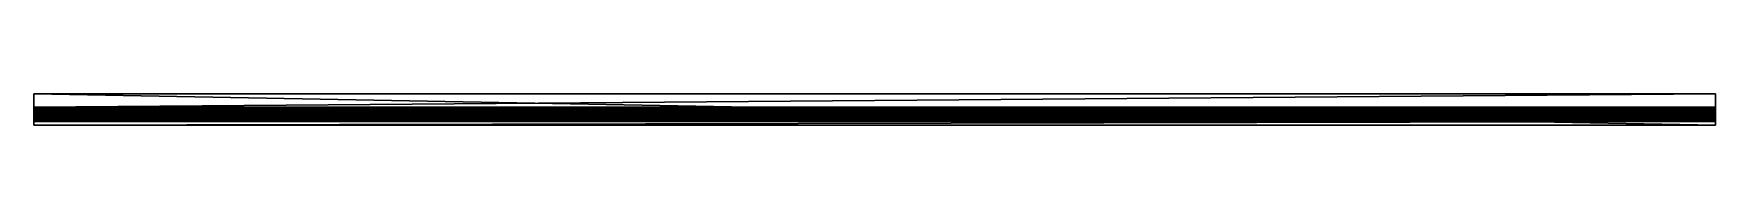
# Model space of a CAD drawing. Header units: millimetres. Extents: x 0 to 2004, y 247 to 284.
import ezdxf

# ---------------------------------------------------------------- set-up
doc = ezdxf.new("R2010")
doc.units = ezdxf.units.MM
doc.layers.get('0').update_dxf_attribs({"color": 121})

msp = doc.modelspace()

# ---------------------------------------------------------------- meshes
at = {"color": 7}
mesh = msp.add_polyface(dxfattribs=at)
corners = [(0.1, 247.4, 137.9), (0.1, 247.4, 116.9), (0.1, 251.5, 116.9), (0.1, 251.4, 116.1), (0.1, 251.4, 115.2), (0.1, 251.6, 114.2), (0.1, 252, 112.8), (0.1, 252.8, 111), (0.1, 253.9, 109.1), (0.1, 255.4, 107.3), (0.1, 256.9, 105.5), (0.1, 258.3, 103.7), (0.1, 259.3, 101.7), (0.1, 260, 99.9), (0.1, 260.4, 98.6), (0.1, 260.5, 97.6), (0.1, 260.5, 96.7), (0.1, 260.5, 96), (0.1, 264.5, 96), (0.1, 264.5, 93), (0.1, 263, 92.9), (0.1, 261.6, 92.6), (0.1, 260.5, 91.8), (0.1, 259.7, 90.4), (0.1, 259.5, 88), (0.1, 259.7, 85.7), (0.1, 260.5, 84.2), (0.1, 261.6, 83.4), (0.1, 263, 83), (0.1, 264.5, 82.8), (0.1, 264.5, 40.9), (0.1, 268.6, 40.9), (0.1, 268.6, 37.8), (0.1, 267.1, 37.7), (0.1, 265.8, 37.3), (0.1, 264.6, 36.5), (0.1, 263.9, 35), (0.1, 263.6, 32.7), (0.1, 263.9, 30.4), (0.1, 264.6, 29), (0.1, 265.8, 28.2), (0.1, 267.1, 28), (0.1, 268.6, 27.9), (0.1, 268.6, 0.1), (0.1, 284.4, 0.1), (0.1, 284.4, 140), (2004.1, 247.4, 137.9), (2004.1, 247.4, 116.9), (2004.1, 251.5, 116.9), (2004.1, 251.4, 116.1), (2004.1, 251.4, 115.2), (2004.1, 251.6, 114.2), (2004.1, 252, 112.8), (2004.1, 252.8, 111), (2004.1, 253.9, 109.1), (2004.1, 255.4, 107.3), (2004.1, 256.9, 105.5), (2004.1, 258.3, 103.7), (2004.1, 259.3, 101.7), (2004.1, 260, 99.9), (2004.1, 260.4, 98.6), (2004.1, 260.5, 97.6), (2004.1, 260.5, 96.7), (2004.1, 260.5, 96), (2004.1, 264.5, 96), (2004.1, 264.5, 93), (2004.1, 263, 92.9), (2004.1, 261.6, 92.6), (2004.1, 260.5, 91.8), (2004.1, 259.7, 90.4), (2004.1, 259.5, 88), (2004.1, 259.7, 85.7), (2004.1, 260.5, 84.2), (2004.1, 261.6, 83.4), (2004.1, 263, 83), (2004.1, 264.5, 82.8), (2004.1, 264.5, 40.9), (2004.1, 268.6, 40.9), (2004.1, 268.6, 37.8), (2004.1, 267.1, 37.7), (2004.1, 265.8, 37.3), (2004.1, 264.6, 36.5), (2004.1, 263.9, 35), (2004.1, 263.6, 32.7), (2004.1, 263.9, 30.4), (2004.1, 264.6, 29), (2004.1, 265.8, 28.2), (2004.1, 267.1, 28), (2004.1, 268.6, 27.9), (2004.1, 268.6, 0.1), (2004.1, 284.4, 0.1), (2004.1, 284.4, 140)]
mesh.append_faces([[corners[k] for k in face] for face in [(21, 23, 22)]], dxfattribs={"vtx0": -1, "color": 7})
mesh.append_faces([[corners[k] for k in face] for face in [(67, 69, 66)]], dxfattribs={"vtx0": -1, "vtx1": -1, "color": 7})
mesh.append_faces([[corners[k] for k in face] for face in [(18, 14, 45), (45, 41, 32), (45, 31, 29), (19, 45, 27), (78, 87, 91), (75, 77, 91), (91, 60, 64), (73, 91, 65)]], dxfattribs={"vtx0": -1, "vtx1": -1, "vtx2": -1, "color": 7})
mesh.append_faces([[corners[k] for k in face] for face in [(18, 16, 15), (18, 15, 14), (2, 0, 45), (45, 43, 42), (45, 42, 41), (41, 38, 37), (41, 37, 36), (41, 36, 35), (41, 35, 34), (41, 34, 33), (41, 33, 32), (45, 32, 31), (45, 29, 28), (45, 28, 27), (19, 27, 26), (19, 26, 25), (19, 25, 24), (20, 24, 23), (84, 86, 87), (91, 48, 49), (91, 49, 50), (91, 50, 51), (91, 51, 52), (91, 52, 53), (91, 53, 54), (91, 54, 55), (91, 55, 56), (91, 56, 57), (91, 57, 58), (91, 58, 59), (91, 59, 60), (91, 64, 65), (70, 65, 66)]], dxfattribs={"vtx0": -1, "vtx2": -1, "color": 7})
mesh.append_faces([[corners[k] for k in face] for face in [(3, 2, 45), (4, 3, 45), (5, 4, 45), (6, 5, 45), (7, 6, 45), (8, 7, 45), (9, 8, 45), (10, 9, 45), (11, 10, 45), (12, 11, 45), (13, 12, 45), (14, 13, 45), (19, 18, 45), (41, 40, 38), (20, 19, 24), (21, 20, 23), (83, 84, 87), (82, 83, 87), (81, 82, 87), (80, 81, 87), (79, 80, 87), (78, 79, 87), (88, 89, 91), (87, 88, 91), (77, 78, 91), (74, 75, 91), (73, 74, 91), (91, 46, 48), (61, 62, 64), (60, 61, 64), (72, 73, 65), (71, 72, 65), (70, 71, 65), (69, 70, 66)]], dxfattribs={"vtx1": -1, "vtx2": -1, "color": 7})
mesh.append_faces([[corners[k] for k in face] for face in [(47, 46, 0), (0, 1, 47), (48, 47, 1), (1, 2, 48), (49, 48, 2), (2, 3, 49), (50, 49, 3), (3, 4, 50), (51, 50, 4), (4, 5, 51), (52, 51, 5), (5, 6, 52), (53, 52, 6), (6, 7, 53), (54, 53, 7), (7, 8, 54), (55, 54, 8), (8, 9, 55), (56, 55, 9), (9, 10, 56), (57, 56, 10), (10, 11, 57), (58, 57, 11), (11, 12, 58), (59, 58, 12), (12, 13, 59), (60, 59, 13), (13, 14, 60), (61, 60, 14), (14, 15, 61), (62, 61, 15), (15, 16, 62), (63, 62, 16), (16, 17, 63), (64, 63, 17), (17, 18, 64), (65, 64, 18), (18, 19, 65), (66, 65, 19), (19, 20, 66), (67, 66, 20), (20, 21, 67), (68, 67, 21), (21, 22, 68), (69, 68, 22), (22, 23, 69), (70, 69, 23), (23, 24, 70), (71, 70, 24), (24, 25, 71), (72, 71, 25), (25, 26, 72), (73, 72, 26), (26, 27, 73), (74, 73, 27), (27, 28, 74), (75, 74, 28), (28, 29, 75), (76, 75, 29), (29, 30, 76), (77, 76, 30), (30, 31, 77), (78, 77, 31), (31, 32, 78), (79, 78, 32), (32, 33, 79), (80, 79, 33), (33, 34, 80), (81, 80, 34), (34, 35, 81), (82, 81, 35), (35, 36, 82), (83, 82, 36), (36, 37, 83), (84, 83, 37), (37, 38, 84), (85, 84, 38), (38, 39, 85), (86, 85, 39), (39, 40, 86), (87, 86, 40), (40, 41, 87), (88, 87, 41), (41, 42, 88), (89, 88, 42), (42, 43, 89), (90, 89, 43), (43, 44, 90), (91, 90, 44), (44, 45, 91), (46, 91, 45), (45, 0, 46), (18, 17, 16), (2, 1, 0), (45, 44, 43), (40, 39, 38), (31, 30, 29), (67, 68, 69), (75, 76, 77), (84, 85, 86), (89, 90, 91), (46, 47, 48), (62, 63, 64)]], dxfattribs={"vtx2": -1, "color": 7})

doc.saveas('drawing.dxf')
